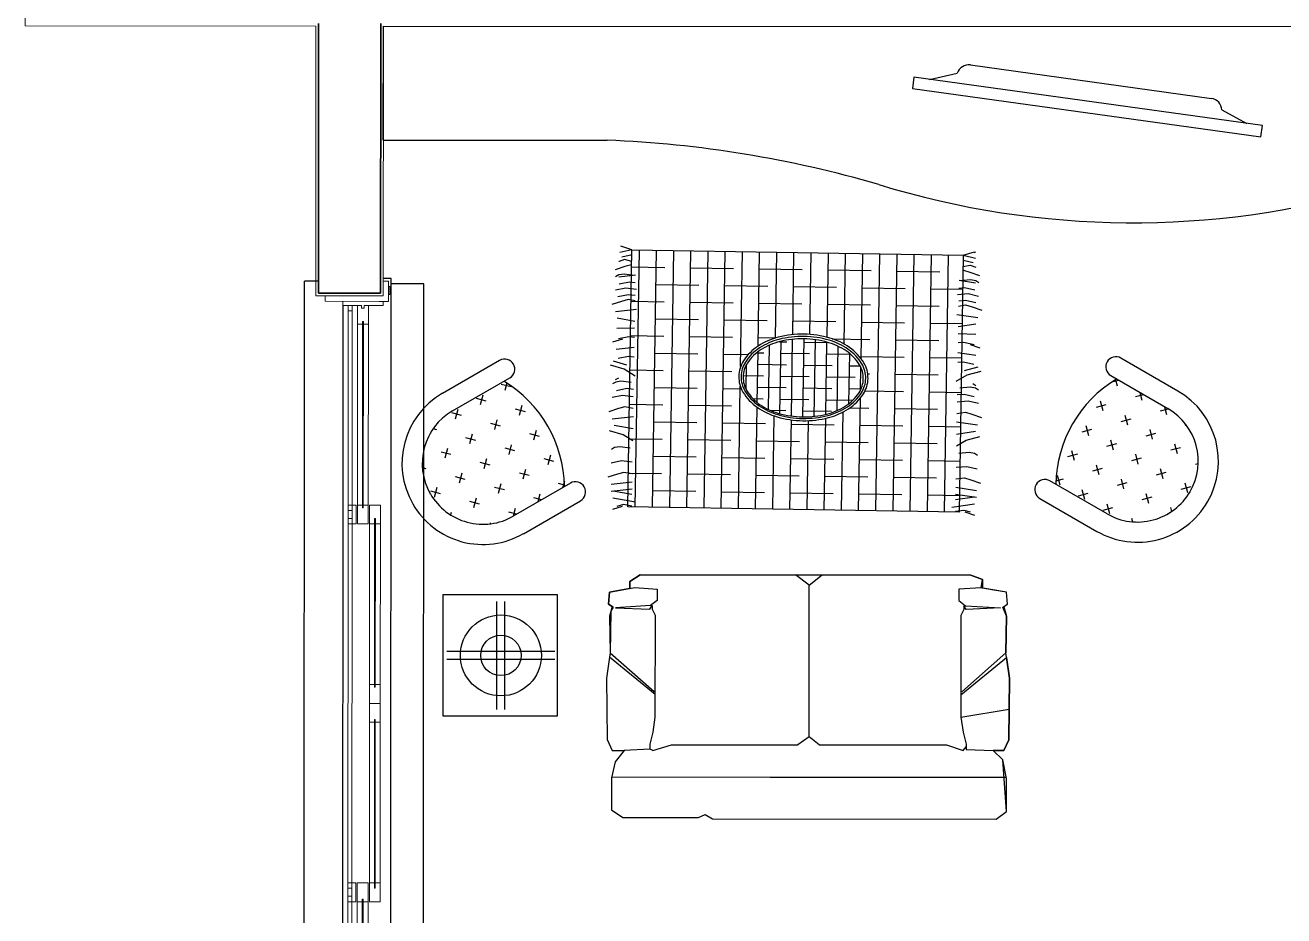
# Model space of a CAD drawing. Header units: millimetres. Extents: x -32319 to 9885, y 990 to 22164.
# Drawn here: x -32277 to -27611, y 6497 to 9798 of the extents above; entities that cross this region are included whole.
import ezdxf

# ---------------------------------------------------------------- set-up
doc = ezdxf.new("R2010")
doc.units = ezdxf.units.MM
doc.layers.add('furniture', color=34, linetype='Continuous')
for name, color, linetype, lineweight in [('plaster', 4, 'Continuous', 13), ('wall', 5, 'Continuous', 35), ('wind', 161, 'Continuous', 5)]:
    doc.layers.add(name, color=color, linetype=linetype, lineweight=lineweight)

msp = doc.modelspace()

# ---------------------------------------------------------------- linework, layer by layer
for p, q in [((-31243.6, 5719.2), (-31242.2, 8849.2)), ((-31190.2, 8849.2), (-31242.2, 8849.2)), ((-30919.9, 8859), (-30949.9, 8859.1)), ((-30921.3, 5710.7), (-30919.9, 8859))]:
    msp.add_line(p, q)
msp.add_lwpolyline([(-31100, 8759.1), (-31101.3, 5809.1)])
at = {"layer": 'furniture'}
for p, q in [((-30949.8, 9371.7), (-30949.2, 9794.1)), ((-30949.2, 9794.1), (-27276.2, 9792.4)), ((-28924.3, 9596.9), (-28821.9, 9620.2)), ((-28773.2, 9650.1), (-27879.9, 9526)), ((-28982.6, 9605), (-28988.3, 9563.5)), ((-27690.7, 9425.5), (-28982.6, 9605)), ((-28988.3, 9563.5), (-27696.5, 9384.1)), ((-27841.1, 9484), (-27749, 9433.6)), ((-27696.5, 9384.1), (-27690.7, 9425.5)), ((-30950, 9371.7), (-30119.2, 9371.3)), ((-30027.9, 8964.7), (-30073, 8955.3)), ((-30027.9, 8964.7), (-30068.7, 8978.2)), ((-30042.9, 8012.4), (-30027.9, 8964.7)), ((-30027.9, 8964.7), (-28799.5, 8945.3)), ((-30015.4, 8011.9), (-30000.3, 8964.3)), ((-29951.7, 8010.9), (-29936.7, 8963.3)), ((-29888, 8009.9), (-29873, 8962.3)), ((-29824.3, 8008.9), (-29809.3, 8961.3)), ((-29760.6, 8007.9), (-29745.6, 8960.3)), ((-29697, 8006.9), (-29681.9, 8959.3)), ((-29625, 8532.3), (-29618.2, 8958.2)), ((-30075.2, 8922.3), (-30075.9, 8922.3)), ((-30054.9, 8928.9), (-30075.2, 8922.3)), ((-30027.4, 8946), (-30065.8, 8938.3)), ((-30028.5, 8922.2), (-30054.9, 8928.9)), ((-29560.1, 8608.2), (-29554.5, 8957.2)), ((-29495.9, 8638.2), (-29490.9, 8956.2)), ((-29432, 8650.9), (-29427.2, 8955.2)), ((-29368.3, 8651.7), (-29363.5, 8954.2)), ((-29304.7, 8641.1), (-29299.8, 8953.2)), ((-29241.4, 8615.7), (-29236.1, 8952.2)), ((-29178.6, 8561.8), (-29172.4, 8951.2)), ((-29123.8, 7997.9), (-29108.7, 8950.2)), ((-29060.1, 7996.9), (-29045, 8949.2)), ((-28996.4, 7995.8), (-28981.4, 8948.2)), ((-28932.7, 7994.8), (-28917.7, 8947.2)), ((-28869, 7993.8), (-28854, 8946.2)), ((-28799.5, 8945.3), (-28814.5, 7993)), ((-28800.6, 8926.7), (-28762.4, 8917.7)), ((-28799.5, 8945.3), (-28758.2, 8957.5)), ((-28799.5, 8945.3), (-28754.7, 8934.4)), ((-28758.2, 8957.5), (-28755.3, 8953.5)), ((-30054, 8902.9), (-30090, 8891.5)), ((-30076.7, 8872.1), (-30088.6, 8865.3)), ((-30014.9, 8871.1), (-30076.8, 8864.1)), ((-30057.1, 8875.3), (-30076.7, 8872.1)), ((-30019.5, 8870.5), (-30057.1, 8875.3)), ((-30030, 8909.3), (-30054, 8902.9)), ((-30028.9, 8902), (-29905.8, 8900.1)), ((-29810.3, 8898.6), (-29651.1, 8896)), ((-29555.5, 8894.5), (-29396.3, 8892)), ((-29300.8, 8890.5), (-29141.6, 8888)), ((-29046, 8886.5), (-28886.8, 8884)), ((-28800.2, 8902.8), (-28773.7, 8908.7)), ((-28799.1, 8889.8), (-28775.3, 8882.7)), ((-28775.3, 8882.7), (-28739.7, 8870.2)), ((-28773.7, 8908.7), (-28753.5, 8901.4)), ((-28753.5, 8901.4), (-28752.9, 8901.4)), ((-30050.9, 8822.9), (-30089.4, 8815.2)), ((-30036.4, 8845), (-30074.9, 8837.2)), ((-30011.3, 8818.1), (-30050.9, 8822.9)), ((-30015.4, 8842.4), (-30036.4, 8845)), ((-29938.7, 8836.9), (-29779.4, 8834.4)), ((-29683.9, 8832.9), (-29524.7, 8830.3)), ((-29429.2, 8828.8), (-29269.9, 8826.3)), ((-29174.4, 8824.8), (-29015.2, 8822.3)), ((-28919.7, 8820.8), (-28801.5, 8818.9)), ((-28815.9, 8823.5), (-28794.7, 8825.3)), ((-28815.4, 8852.2), (-28753.8, 8843.2)), ((-28810.8, 8851.4), (-28773.1, 8855)), ((-28794.7, 8825.3), (-28756.5, 8816.4)), ((-28773.1, 8855), (-28753.6, 8851.2)), ((-28753.6, 8851.2), (-28741.9, 8844.1)), ((-30066.4, 8773.9), (-30102.4, 8762.6)), ((-30041.2, 8798.5), (-30079.7, 8790.7)), ((-30042.4, 8780.4), (-30066.4, 8773.9)), ((-30016.4, 8775.8), (-30042.4, 8780.4)), ((-30016.1, 8795.5), (-30041.2, 8798.5)), ((-30030.9, 8774.6), (-29907.8, 8772.7)), ((-28820.7, 8799.3), (-28780.9, 8802.9)), ((-28816.6, 8776.5), (-28791.4, 8778.7)), ((-28791.4, 8778.7), (-28753.2, 8769.8)), ((-28780.9, 8802.9), (-28742.7, 8793.9)), ((-30010.6, 8744.1), (-30089.1, 8735.1)), ((-29812.3, 8771.2), (-29653.1, 8768.7)), ((-29557.5, 8767.2), (-29398.3, 8764.6)), ((-29302.8, 8763.1), (-29143.6, 8760.6)), ((-29048.1, 8759.1), (-28888.8, 8756.6)), ((-28823.7, 8725.4), (-28745.5, 8713.9)), ((-28816.9, 8756.8), (-28790.8, 8760.6)), ((-28790.8, 8760.6), (-28767, 8753.4)), ((-28767, 8753.4), (-28731.4, 8740.9)), ((-30017.6, 8699.5), (-30082.7, 8711.2)), ((-29940.7, 8709.5), (-29781.5, 8707)), ((-29685.9, 8705.5), (-29526.7, 8703)), ((-29431.2, 8701.5), (-29272, 8698.9)), ((-29176.4, 8697.4), (-29017.2, 8694.9)), ((-28921.7, 8693.4), (-28803.5, 8691.5)), ((-28818.1, 8680.6), (-28752.7, 8690.2)), ((-30063.4, 8634.5), (-30099.4, 8623.1)), ((-30018, 8674.1), (-30083.3, 8673.7)), ((-30039.6, 8642.6), (-30078.1, 8634.9)), ((-30018.5, 8640.1), (-30039.6, 8642.6)), ((-30032.9, 8647.3), (-29909.8, 8645.3)), ((-29814.3, 8643.8), (-29655.1, 8641.3)), ((-29559.6, 8639.8), (-29494.2, 8638.7)), ((-29436.7, 8349.1), (-29432.3, 8633.4)), ((-29394.3, 8345.9), (-29389.8, 8635.3)), ((-29351.8, 8347.9), (-29347.3, 8631.9)), ((-29285.8, 8635.5), (-29145.6, 8633.2)), ((-29050.1, 8631.7), (-28890.8, 8629.2)), ((-28818.5, 8655.1), (-28753.3, 8652.7)), ((-30019.1, 8603.3), (-30086.2, 8595.7)), ((-29563.4, 8399), (-29560.4, 8587.5)), ((-29521.3, 8373.2), (-29517.5, 8612)), ((-29481.3, 8624.5), (-29453.6, 8624.1)), ((-29479.1, 8357.7), (-29474.8, 8626.1)), ((-29389.9, 8623.1), (-29300.3, 8621.7)), ((-29309.2, 8355.4), (-29305, 8623)), ((-29266.5, 8370), (-29262.8, 8607.2)), ((-28819.1, 8621.1), (-28797.9, 8623)), ((-28797.9, 8623), (-28759.7, 8614.1)), ((-28774.4, 8614.1), (-28738.8, 8601.6)), ((-30518.3, 8555.4), (-30730.2, 8433.2)), ((-30046.2, 8537.6), (-30096.4, 8552.5)), ((-30040.8, 8569.8), (-30079.2, 8562)), ((-30019.7, 8567.2), (-30040.8, 8569.8)), ((-29942.7, 8582.1), (-29783.5, 8579.6)), ((-29687.9, 8578.1), (-29596.8, 8576.7)), ((-29605, 8448.4), (-29603.6, 8539.4)), ((-29565.6, 8583.4), (-29539.2, 8583)), ((-29561.1, 8540.9), (-29455, 8539.2)), ((-29475.5, 8582), (-29369.4, 8580.3)), ((-29305.7, 8579.3), (-29217.3, 8577.9)), ((-29223.7, 8395), (-29220.7, 8580.8)), ((-29178.4, 8570.1), (-29019.2, 8567.5)), ((-28923.7, 8566), (-28805.5, 8564.2)), ((-28820.2, 8548.3), (-28799.1, 8550.2)), ((-28819.6, 8584.4), (-28752.9, 8574.6)), ((-28799.1, 8550.2), (-28760.9, 8541.2)), ((-28003.7, 8441.4), (-28215.4, 8563.8)), ((-30056.8, 8522.3), (-30107, 8537.2)), ((-30016.1, 8497.1), (-30056.8, 8522.3)), ((-30034.9, 8519.9), (-29911.8, 8517.9)), ((-29816.3, 8516.4), (-29657.1, 8513.9)), ((-29615.5, 8499.3), (-29540.6, 8498.1)), ((-29476.9, 8497.1), (-29370.7, 8495.4)), ((-29391.3, 8538.2), (-29285.1, 8536.5)), ((-29307, 8494.4), (-29200.9, 8492.7)), ((-29221.5, 8535.5), (-29181.9, 8534.9)), ((-29180.4, 8445.1), (-29179.1, 8529.3)), ((-29153.9, 8506), (-29147.6, 8505.9)), ((-29052.1, 8504.4), (-28892.9, 8501.8)), ((-28826, 8478.3), (-28784.6, 8502.2)), ((-28794.7, 8517.9), (-28744, 8531.1)), ((-28784.6, 8502.2), (-28733.9, 8515.5)), ((-28252.9, 8498.8), (-28041.2, 8376.4)), ((-30692.7, 8368.3), (-30480.9, 8490.4)), ((-30476, 8456.7), (-30512.2, 8466.4)), ((-30491.5, 8471.1), (-30498.9, 8443.5)), ((-30088.1, 8474.6), (-30100.1, 8467.8)), ((-30077.5, 8490), (-30089.5, 8483.2)), ((-30068.5, 8477.8), (-30088.1, 8474.6)), ((-30046.7, 8450.5), (-30085.2, 8442.7)), ((-30031, 8473), (-30068.5, 8477.8)), ((-30021.6, 8447.4), (-30046.7, 8450.5)), ((-29944.7, 8454.8), (-29785.5, 8452.2)), ((-29689.9, 8450.7), (-29622.3, 8449.7)), ((-29633.3, 8005.9), (-29626.1, 8459.5)), ((-29562.5, 8455.9), (-29456.3, 8454.3)), ((-29392.6, 8453.3), (-29286.5, 8451.6)), ((-29222.8, 8450.6), (-29178.2, 8449.9)), ((-28811.9, 8453.8), (-28774.2, 8457.3)), ((-28774.2, 8457.3), (-28754.8, 8453.6)), ((-28764.8, 8469.2), (-28753.1, 8462.1)), ((-28754.8, 8453.6), (-28743, 8446.4)), ((-28248.6, 8475.4), (-28223.8, 8482)), ((-28235.6, 8483.6), (-28229.6, 8461)), ((-30567.9, 8403.7), (-30604.1, 8413.5)), ((-30581.1, 8426.7), (-30590.8, 8390.5)), ((-30062.4, 8425.4), (-30100.9, 8417.7)), ((-30022.7, 8420.6), (-30062.4, 8425.4)), ((-29579.5, 8413.7), (-29541.9, 8413.2)), ((-29478.2, 8412.1), (-29372.1, 8410.5)), ((-29308.4, 8409.5), (-29208.8, 8407.9)), ((-29187.5, 7998.9), (-29180.9, 8415.9)), ((-29163.7, 8442.4), (-29021.2, 8440.2)), ((-28925.7, 8438.7), (-28807.5, 8436.8)), ((-28822.1, 8428.5), (-28796.9, 8430.7)), ((-28821.8, 8401.7), (-28782, 8405.2)), ((-28796.9, 8430.7), (-28758.7, 8421.8)), ((-28782, 8405.2), (-28743.8, 8396.3)), ((-28292.4, 8405.4), (-28282.7, 8369.2)), ((-28160.7, 8421.2), (-28132, 8428.9)), ((-28145.4, 8436.7), (-28137.8, 8408)), ((-30659.7, 8350.7), (-30696, 8360.5)), ((-30673, 8373.7), (-30682.7, 8337.5)), ((-30423, 8364.8), (-30459.2, 8374.6)), ((-30436.2, 8387.8), (-30446, 8351.6)), ((-30077.8, 8376.5), (-30113.8, 8365.1)), ((-30053.9, 8382.9), (-30077.8, 8376.5)), ((-30022.7, 8377.4), (-30053.9, 8382.9)), ((-30036.9, 8392.5), (-29913.9, 8390.6)), ((-29818.3, 8389.1), (-29659.1, 8386.5)), ((-29569.6, 8004.9), (-29563.6, 8381.6)), ((-29514.9, 8370.3), (-29457.7, 8369.4)), ((-29394, 8368.3), (-29287.8, 8366.7)), ((-29251.2, 7999.9), (-29245.4, 8364)), ((-29219.4, 8379.6), (-29149.6, 8378.5)), ((-29054.1, 8377), (-28894.9, 8374.5)), ((-28823.2, 8358.5), (-28791.9, 8363)), ((-28791.9, 8363), (-28768.1, 8355.8)), ((-28768.1, 8355.8), (-28732.5, 8343.3)), ((-28305.6, 8382.5), (-28269.4, 8392.2)), ((-28200.5, 8352.3), (-28190.8, 8316.1)), ((-28068.9, 8368.2), (-28040.1, 8375.8)), ((-28053.6, 8383.6), (-28045.9, 8354.9)), ((-30514.9, 8311.9), (-30551.1, 8321.6)), ((-30528.1, 8334.8), (-30537.8, 8298.6)), ((-30022.1, 8346.6), (-30100.6, 8337.7)), ((-30023.9, 8301.1), (-30094.2, 8313.7)), ((-29946.7, 8327.4), (-29787.5, 8324.9)), ((-29692, 8323.4), (-29532.7, 8320.8)), ((-29505.9, 8003.9), (-29500.4, 8349.6)), ((-29442.2, 8002.9), (-29437, 8334.9)), ((-29437.2, 8319.3), (-29278, 8316.8)), ((-29378.5, 8001.9), (-29373.3, 8332)), ((-29314.8, 8000.9), (-29309.5, 8340.7)), ((-29182.5, 8315.3), (-29023.3, 8312.8)), ((-28927.7, 8311.3), (-28809.5, 8309.4)), ((-28824.8, 8327.7), (-28746.6, 8316.3)), ((-28345.4, 8313.6), (-28335.7, 8277.4)), ((-28213.8, 8329.4), (-28177.6, 8339.1)), ((-27977.1, 8315.1), (-27973.4, 8316.1)), ((-30773.4, 8288.8), (-30774.6, 8284.5)), ((-30751.6, 8297.7), (-30765.3, 8301.4)), ((-30606.7, 8258.9), (-30643, 8268.6)), ((-30620, 8281.8), (-30629.7, 8245.6)), ((-30370, 8273), (-30406.2, 8282.7)), ((-30383.2, 8295.9), (-30393, 8259.7)), ((-30060.6, 8279.6), (-30110.8, 8294.5)), ((-30024.6, 8257.3), (-30060.6, 8279.6)), ((-30039, 8265.1), (-29915.9, 8263.2)), ((-29820.3, 8261.7), (-29661.1, 8259.2)), ((-28825.1, 8238.3), (-28788.4, 8259.5)), ((-28824.4, 8282.2), (-28753.8, 8292.5)), ((-28788.4, 8259.5), (-28737.7, 8272.8)), ((-28358.7, 8290.6), (-28322.5, 8300.3)), ((-28253.6, 8260.5), (-28243.9, 8224.3)), ((-28122, 8276.3), (-28085.7, 8286)), ((-28108.7, 8299.3), (-28099, 8263)), ((-30698.6, 8205.9), (-30734.8, 8215.6)), ((-30711.9, 8228.8), (-30721.6, 8192.6)), ((-30461.9, 8220), (-30498.1, 8229.7)), ((-30475.1, 8242.9), (-30484.8, 8206.7)), ((-30091.9, 8232), (-30103.9, 8225.2)), ((-30072.4, 8235.1), (-30091.9, 8232)), ((-30034.8, 8230.4), (-30072.4, 8235.1)), ((-29565.6, 8257.7), (-29406.4, 8255.1)), ((-29310.8, 8253.6), (-29151.6, 8251.1)), ((-29056.1, 8249.6), (-28896.9, 8247.1)), ((-28815.8, 8211.1), (-28778.1, 8214.7)), ((-28778.1, 8214.7), (-28758.6, 8210.9)), ((-28398.5, 8221.8), (-28388.8, 8185.5)), ((-28266.9, 8237.6), (-28230.6, 8247.2)), ((-28030.1, 8223.2), (-27993.9, 8232.9)), ((-28016.9, 8246.2), (-28007.2, 8210)), ((-30803.7, 8175.8), (-30805.3, 8170.1)), ((-30553.7, 8167), (-30590, 8176.7)), ((-30567, 8190), (-30576.7, 8153.7)), ((-30317, 8181.1), (-30353.2, 8190.8)), ((-30330.2, 8204.1), (-30340, 8167.8)), ((-30066.2, 8182.8), (-30104.7, 8175)), ((-30026.6, 8178), (-30066.2, 8182.8)), ((-29948.7, 8200), (-29789.5, 8197.5)), ((-29694, 8196), (-29534.8, 8193.5)), ((-29439.2, 8192), (-29280, 8189.4)), ((-29184.5, 8187.9), (-29025.3, 8185.4)), ((-28929.7, 8183.9), (-28811.5, 8182)), ((-28758.6, 8210.9), (-28746.9, 8203.7)), ((-28411.8, 8198.8), (-28375.5, 8208.5)), ((-28306.7, 8168.7), (-28297, 8132.5)), ((-28175, 8184.5), (-28138.8, 8194.2)), ((-28161.8, 8207.4), (-28152.1, 8171.2)), ((-27938.3, 8170.2), (-27929, 8172.7)), ((-30790.5, 8152.9), (-30804.7, 8156.7)), ((-30645.6, 8114), (-30681.8, 8123.7)), ((-30658.9, 8137), (-30668.6, 8100.7)), ((-30408.9, 8128.1), (-30445.1, 8137.8)), ((-30422.1, 8151.1), (-30431.8, 8114.8)), ((-30081.7, 8133.8), (-30117.6, 8122.4)), ((-30057.7, 8140.2), (-30081.7, 8133.8)), ((-30026.5, 8134.7), (-30057.7, 8140.2)), ((-30041, 8137.8), (-29917.9, 8135.8)), ((-29822.4, 8134.3), (-29663.1, 8131.8)), ((-29567.6, 8130.3), (-29408.4, 8127.8)), ((-29312.9, 8126.3), (-29153.6, 8123.7)), ((-29058.1, 8122.2), (-28898.9, 8119.7)), ((-28827, 8115.8), (-28795.7, 8120.3)), ((-28825.7, 8159), (-28785.9, 8162.5)), ((-28795.7, 8120.3), (-28772, 8113.1)), ((-28785.9, 8162.5), (-28747.6, 8153.6)), ((-28451.6, 8129.9), (-28441.9, 8093.7)), ((-28319.9, 8145.7), (-28283.7, 8155.4)), ((-28083.2, 8131.4), (-28047, 8141.1)), ((-28069.9, 8154.4), (-28060.2, 8118.1)), ((-30750.8, 8084), (-30760.5, 8047.7)), ((-30500.8, 8075.1), (-30537, 8084.8)), ((-30514, 8098.1), (-30523.7, 8061.9)), ((-30255.8, 8100.3), (-30467.7, 7978.1)), ((-30277.6, 8092.9), (-30300.2, 8098.9)), ((-30278.3, 8108.2), (-30285, 8083.4)), ((-30027.4, 8078), (-30104.8, 8069.2)), ((-30027, 8103.8), (-30104.4, 8095)), ((-29950.7, 8072.6), (-29791.5, 8070.1)), ((-28827.5, 8084.9), (-28750.4, 8073.6)), ((-28772, 8113.1), (-28736.4, 8100.6)), ((-28266.6, 7986.5), (-28478.3, 8108.8)), ((-28456.2, 8109.3), (-28428.6, 8116.7)), ((-28359.7, 8076.9), (-28350.1, 8040.6)), ((-28228.1, 8092.7), (-28191.9, 8102.3)), ((-28214.8, 8115.6), (-28205.1, 8079.4)), ((-27991.4, 8078.3), (-27955.1, 8088)), ((-27978.1, 8101.3), (-27968.4, 8065.1)), ((-30775, 8060.6), (-30775.2, 8060.9)), ((-30737.5, 8061), (-30773.7, 8070.7)), ((-30592.6, 8022.1), (-30628.9, 8031.8)), ((-30605.9, 8045.1), (-30615.6, 8008.9)), ((-30430.2, 7913.1), (-30218.4, 8035.3)), ((-30363.4, 8038.2), (-30392.1, 8045.9)), ((-30369.1, 8059.2), (-30376.8, 8030.5)), ((-30015.1, 8030.3), (-30098.4, 8045.2)), ((-30027.7, 8058.4), (-30098, 8071)), ((-29696, 8068.6), (-29536.8, 8066.1)), ((-29441.2, 8064.6), (-29282, 8062.1)), ((-29186.5, 8060.6), (-29027.3, 8058)), ((-28931.7, 8056.5), (-28813.5, 8054.7)), ((-28828.3, 8039.5), (-28757.6, 8049.9)), ((-28827.9, 8059.1), (-28750.8, 8047.8)), ((-28515.9, 8043.9), (-28304.1, 7921.5)), ((-28373, 8053.9), (-28336.8, 8063.6)), ((-28136.3, 8039.6), (-28100, 8049.3)), ((-28123, 8062.5), (-28113.3, 8026.3)), ((-27959, 8069.1), (-27959.2, 8068.7)), ((-27894.3, 8031.1), (-27894, 8031.5)), ((-30840.2, 8023.5), (-30840, 8023.1)), ((-30697.8, 7992.1), (-30700.3, 7982.8)), ((-30455.2, 7985.2), (-30484, 7992.9)), ((-30461, 8006.2), (-30468.7, 7977.5)), ((-30064, 8013.9), (-30100, 8002.6)), ((-30059.6, 8020.7), (-30083.6, 8014.3)), ((-30028.4, 8015.2), (-30059.6, 8020.7)), ((-28814.5, 7993), (-30042.9, 8012.4)), ((-28841.7, 8011.7), (-28758, 8024)), ((-28828.9, 7996.2), (-28797.6, 8000.7)), ((-28797.6, 8000.7), (-28773.9, 7993.6)), ((-28793.4, 7993.9), (-28757.8, 7981.4)), ((-28281.2, 8000.8), (-28245, 8010.5)), ((-28267.9, 8023.8), (-28258.2, 7987.6)), ((-28044.4, 7986.5), (-28038.7, 7988)), ((-28031.2, 8009.5), (-28027.4, 7995.3)), ((-30552.9, 7953.2), (-30553.9, 7949.5)), ((-28176.1, 7970.7), (-28172.4, 7957)), ((-28157.4, 7956.3), (-28153.1, 7957.4)), ((-30035.5, 7735.3), (-29997.6, 7760.3)), ((-29997.6, 7760.3), (-30035.5, 7735.3)), ((-29997.6, 7760.3), (-28772.2, 7759.7)), ((-28772.2, 7759.7), (-29997.6, 7760.3)), ((-29371.1, 7721.9), (-29421.1, 7760)), ((-29371.1, 7721.9), (-29323.3, 7760)), ((-28772.2, 7759.7), (-28727.8, 7743.1)), ((-28727.8, 7743.1), (-28772.2, 7759.7)), ((-30111.5, 7696.5), (-30017.1, 7713.1)), ((-30035.5, 7709.9), (-30111.5, 7696.5)), ((-30035.5, 7709.9), (-30035.5, 7735.3)), ((-30035.5, 7735.3), (-30035.5, 7709.9)), ((-30017.1, 7713.1), (-29933.8, 7707.6)), ((-29933.8, 7707.6), (-29933.8, 7666)), ((-29371.3, 7160.3), (-29371.1, 7721.9)), ((-28733.2, 7712.6), (-28816.5, 7707.1)), ((-28816.5, 7707.1), (-28816.5, 7665.5)), ((-28733.2, 7712.6), (-28727.8, 7743.1)), ((-28638.9, 7695.9), (-28733.2, 7712.6)), ((-28727.8, 7743.1), (-28727.8, 7709.3)), ((-28727.8, 7711.6), (-28727.8, 7743.1)), ((-28686.1, 7704.2), (-28727.8, 7711.6)), ((-28638.9, 7695.9), (-28686.1, 7704.2)), ((-30528.7, 7262), (-30528.5, 7662)), ((-30498.7, 7261.9), (-30498.5, 7661.9)), ((-30114.2, 7652.2), (-30111.5, 7696.5)), ((-30111.5, 7696.5), (-30114.2, 7652.2)), ((-30097.6, 7641.1), (-30114.2, 7652.2)), ((-30114.2, 7652.2), (-30097.6, 7641.1)), ((-29933.8, 7666), (-29958.8, 7646.6)), ((-28816.5, 7665.5), (-28791.5, 7646)), ((-28636.1, 7651.5), (-28638.9, 7695.9)), ((-28636.1, 7651.5), (-28638.9, 7695.9)), ((-30100.7, 7643.1), (-30111.5, 7607.8)), ((-30111.5, 7607.8), (-30108.8, 7471.9)), ((-30106.1, 7625.5), (-30108.8, 7471.9)), ((-30097.6, 7641.1), (-30106.1, 7625.5)), ((-29958.8, 7646.6), (-30089.3, 7638.3)), ((-30089.3, 7638.3), (-29961.6, 7632.7)), ((-29961.6, 7632.7), (-29953.3, 7646.6)), ((-29953.3, 7646.6), (-29953.3, 7632.7)), ((-29953.3, 7632.7), (-29942.2, 7610.5)), ((-29942.2, 7610.5), (-29942.4, 7233.3)), ((-28808.2, 7610), (-28808.4, 7232.8)), ((-28797.1, 7632.2), (-28808.2, 7610)), ((-28797.1, 7646), (-28797.1, 7632.2)), ((-28788.8, 7632.2), (-28797.1, 7646)), ((-28791.5, 7646), (-28661.1, 7637.7)), ((-28661.1, 7637.7), (-28788.8, 7632.2)), ((-28652.8, 7640.4), (-28636.1, 7651.5)), ((-28652.8, 7640.4), (-28636.1, 7651.5)), ((-28638.9, 7607.1), (-28652.8, 7640.4)), ((-28649.7, 7642.5), (-28638.9, 7607.1)), ((-28638.9, 7607.1), (-28641.8, 7471.3)), ((-28641.8, 7471.3), (-28638.9, 7607.1)), ((-30313.6, 7476.9), (-30713.6, 7477)), ((-30108.8, 7471.9), (-30111.6, 7455.3)), ((-30108.8, 7471.9), (-29945.1, 7327.6)), ((-28641.8, 7471.3), (-28805.6, 7327.1)), ((-28639, 7454.6), (-28641.8, 7471.3)), ((-30313.6, 7446.9), (-30713.6, 7447)), ((-30111.6, 7455.3), (-30122.7, 7377.6)), ((-30111.6, 7455.3), (-30122.7, 7377.6)), ((-29942.3, 7316.5), (-30111.6, 7455.3)), ((-28808.3, 7316), (-28639, 7454.6)), ((-28639, 7454.6), (-28627.9, 7377)), ((-28627.9, 7377), (-28639, 7454.6)), ((-30122.7, 7377.6), (-30120, 7150.2)), ((-30122.7, 7377.6), (-30120, 7150.2)), ((-28627.9, 7377), (-28630.8, 7149.5)), ((-28630.8, 7149.5), (-28627.9, 7377)), ((-29942.4, 7233.3), (-29950.7, 7177.9)), ((-28808.4, 7232.8), (-28629.4, 7263.3)), ((-28808.4, 7232.8), (-28800.1, 7177.4)), ((-30120, 7150.2), (-30100.9, 7109.9)), ((-30120, 7150.2), (-30100.9, 7109.9)), ((-29950.7, 7177.9), (-29961.8, 7133.5)), ((-29371.3, 7160.3), (-29413.4, 7130.5)), ((-29333.8, 7130.4), (-29371.3, 7160.3)), ((-28800.1, 7177.4), (-28789, 7133)), ((-28630.8, 7149.5), (-28649.9, 7109.3)), ((-28649.9, 7109.3), (-28630.8, 7149.5)), ((-30100.9, 7109.9), (-30056.2, 7109.9)), ((-30100.9, 7109.9), (-30056.2, 7109.9)), ((-30056.2, 7109.9), (-30089.5, 7067)), ((-30056.2, 7109.9), (-30089.5, 7067)), ((-29961.8, 7114.1), (-30056.2, 7109.9)), ((-29961.8, 7133.5), (-29961.8, 7114.1)), ((-29950.9, 7109.9), (-29961.8, 7114.1)), ((-29950.9, 7109.9), (-29881.3, 7130.7)), ((-29881.3, 7130.7), (-29413.4, 7130.5)), ((-29333.8, 7130.4), (-28861.3, 7130.2)), ((-28861.3, 7130.2), (-28799.9, 7109.4)), ((-28799.9, 7109.4), (-28789, 7123.3)), ((-28789, 7133), (-28789, 7113.6)), ((-28789, 7113.6), (-28689.3, 7109.3)), ((-28653.2, 7074.7), (-28689.3, 7109.3)), ((-28689.3, 7109.3), (-28649.9, 7109.3)), ((-28653.2, 7074.7), (-28689.3, 7109.3)), ((-28649.9, 7109.3), (-28689.3, 7109.3)), ((-30089.5, 7067), (-30103.4, 7008.8)), ((-30089.5, 7067), (-30103.4, 7008.8)), ((-28639.3, 7005.3), (-28653.2, 7074.7)), ((-28639.4, 6883.3), (-28653.2, 7074.7)), ((-30103.4, 7008.8), (-30103.5, 6889.5)), ((-30103.4, 7008.8), (-30103.5, 6889.5)), ((-30102.8, 7011.5), (-29515, 7011.3)), ((-29515, 7011.3), (-28640.4, 7010.9)), ((-28639.4, 6883.3), (-28639.3, 7005.3)), ((-30103.5, 6889.5), (-30061.9, 6861.7)), ((-30103.5, 6889.5), (-30061.9, 6861.7)), ((-30061.9, 6861.7), (-29781.5, 6861.6)), ((-30061.9, 6861.7), (-29781.5, 6861.6)), ((-29781.5, 6861.6), (-29756.6, 6872.7)), ((-29781.5, 6861.6), (-29756.6, 6872.7)), ((-29756.6, 6872.7), (-29728.8, 6856.1)), ((-29756.6, 6872.7), (-29728.8, 6856.1)), ((-28678.3, 6855.6), (-28639.4, 6883.3)), ((-28678.3, 6855.6), (-28639.4, 6883.3)), ((-29728.8, 6856.1), (-28678.3, 6855.6)), ((-29728.8, 6856.1), (-28678.3, 6855.6))]:
    msp.add_line(p, q, dxfattribs=at)
at = {"layer": 'furniture', "ltscale": 0.3}
for p, q in [((-30799.9, 8839), (-30919.9, 8839)), ((-30801.3, 5730.7), (-30799.9, 8839))]:
    msp.add_line(p, q, dxfattribs=at)
at = {"layer": 'furniture'}
msp.add_lwpolyline([(-30305.5, 7236.6), (-30728.1, 7236.8), (-30727.9, 7687.8), (-30305.3, 7687.6)], close=True, dxfattribs=at)
for radius in [150, 75]:
    msp.add_circle((-30513.6, 7462), radius, dxfattribs=at)
for centre, radius, start, end in [((-28779.4, 9605.5), 45, 82.0923, 160.9802), ((-27886, 9481.5), 45, 3.2044, 82.0923), ((-30292.5, 5150), 4225, 73.7885, 87.649), ((-28170.3, 12274.3), 3209, 252.9171, 286.1725), ((-29420.6, 8393.4), 256.1, 104.6123, 122.9294), ((-29420.6, 8393.4), 247.7, 104.6123, 122.9294), ((-29395.4, 8296.7), 356, 89.0948, 104.6123), ((-29395.4, 8296.7), 347.6, 89.0948, 104.6123), ((-29396, 8293.3), 342, 89.0948, 104.1504), ((-29396, 8293.3), 342, 74.0391, 89.0948), ((-29395.4, 8296.7), 347.6, 73.5772, 89.0948), ((-29395.4, 8296.7), 356, 73.5772, 89.0948), ((-29367.1, 8392.6), 256.1, 55.2601, 73.5772), ((-29460.4, 8454.9), 182.9, 122.9294, 147.3813), ((-29460.4, 8454.9), 174.4, 122.9294, 147.3813), ((-29459.5, 8453), 168.1, 122.0946, 146.5635), ((-29420.6, 8390.9), 241.4, 104.1504, 122.0946), ((-29368.3, 8390.1), 241.4, 56.095, 74.0391), ((-29367.1, 8392.6), 247.7, 55.2601, 73.5772), ((-29327.5, 8450.9), 168.1, 31.626, 56.095), ((-29325.4, 8452.8), 174.4, 30.8082, 55.2601), ((-29325.4, 8452.8), 182.9, 30.8082, 55.2601), ((-30499.6, 8522.9), 37.5, 299.9748, 119.9748), ((-29521.9, 8494.3), 109.9, 147.3813, 179.0948), ((-29521.9, 8494.3), 101.4, 147.3813, 179.0948), ((-29519.5, 8492.6), 96.2, 146.5635, 179.0948), ((-29266.3, 8488.6), 96.2, 359.0948, 31.626), ((-29262.6, 8490.2), 101.4, 359.0948, 30.8082), ((-29262.6, 8490.2), 109.9, 359.0948, 30.8082), ((-28234.2, 8531.3), 37.5, 59.9748, 239.9748), ((-29521.9, 8494.3), 109.9, 179.0948, 210.8082), ((-29521.9, 8494.3), 101.4, 179.0948, 210.8082), ((-29519.5, 8492.6), 96.2, 179.0948, 211.626), ((-30743.5, 8079), 466.1, 1.0782, 58.8713), ((-29266.3, 8488.6), 96.2, 326.5635, 359.0948), ((-29262.6, 8490.2), 101.4, 327.3813, 359.0948), ((-29262.6, 8490.2), 109.9, 327.3813, 359.0948), ((-27990.7, 8087.1), 466.1, 121.0782, 178.8713), ((-30580.3, 8173.4), 300, 119.9748, 209.9748), ((-29459.2, 8531.7), 182.9, 210.8082, 235.2601), ((-29459.2, 8531.7), 174.4, 210.8082, 235.2601), ((-29458.3, 8530.3), 168.1, 211.626, 236.095), ((-29326.3, 8528.2), 168.1, 302.0946, 326.5635), ((-29324.1, 8529.5), 174.4, 302.9294, 327.3813), ((-29324.1, 8529.5), 182.9, 302.9294, 327.3813), ((-28153.8, 8181.6), 300, 329.9748, 59.9748), ((-30580.3, 8173.4), 225, 119.9748, 209.9748), ((-29417.4, 8591.9), 256.1, 235.2601, 253.5772), ((-29417.4, 8591.9), 247.7, 235.2601, 253.5772), ((-29417.5, 8591.1), 241.4, 236.095, 254.0391), ((-29389.2, 8687.7), 347.6, 253.5772, 269.0948), ((-29389.8, 8687.8), 342, 254.0391, 269.0948), ((-29389.8, 8687.8), 342, 269.0948, 284.1504), ((-29365.2, 8590.2), 241.4, 284.1504, 302.0946), ((-29364, 8591), 247.7, 284.6123, 302.9294), ((-29364, 8591), 256.1, 284.6123, 302.9294), ((-28153.8, 8181.6), 225, 329.9748, 59.9748), ((-29389.2, 8687.7), 356, 253.5772, 269.0948), ((-29389.2, 8687.7), 356, 269.0948, 284.6123), ((-29389.2, 8687.7), 347.6, 269.0948, 284.6123), ((-30237.1, 8067.8), 37.5, 299.9748, 119.9748), ((-28497.1, 8076.4), 37.5, 59.9748, 239.9748), ((-30580.1, 8173), 225, 209.9748, 299.9748), ((-28154, 8181.3), 300, 239.9748, 329.9748), ((-28154, 8181.3), 225, 239.9748, 329.9748), ((-30580.1, 8173), 300, 209.9748, 299.9748)]:
    msp.add_arc(centre, radius, start, end, dxfattribs=at)
at = {"layer": 'plaster'}
for p, q in [((-32276.6, 10794.6), (-32277.1, 9794.6)), ((-32277.1, 9794.6), (-31199.7, 9794.2)), ((-31200.1, 8794.2), (-31199.7, 9794.2)), ((-30949.2, 9794.1), (-30950, 8794.1)), ((-30949.2, 9794.1), (-27091.9, 9792.4)), ((-30950, 8794.1), (-31200.1, 8794.2))]:
    msp.add_line(p, q, dxfattribs=at)
at = {"layer": 'wall'}
for p, q in [((-31190.1, 8804.2), (-31189.7, 9804.2)), ((-30959.1, 9804.1), (-30960, 8804.1)), ((-30960, 8804.1), (-31190.1, 8804.2))]:
    msp.add_line(p, q, dxfattribs=at)
at = {"layer": 'wind', "color": 250}
for p, q in [((-31100, 8759.1), (-31100, 8774.1)), ((-30950, 8774.1), (-30950, 8759.1)), ((-31030, 8759.1), (-31100, 8759.1)), ((-31045, 8759.1), (-31030, 8759.1)), ((-31030, 8749.1), (-31030, 8759.1)), ((-31030, 8759.1), (-31030, 8749.1)), ((-31020, 8749.1), (-31030, 8749.1)), ((-31030, 8749.1), (-31020, 8749.1)), ((-30950, 8759.1), (-31020, 8759.1)), ((-31020, 8759.1), (-31020, 8749.1)), ((-31020, 8759.1), (-31005, 8759.1)), ((-31020, 8749.1), (-31020, 8759.1)), ((-30960.3, 8019), (-31000.3, 8019.1)), ((-31065.3, 7969.1), (-31080.3, 7969.1)), ((-31005.3, 7949.1), (-31045.3, 7949.1)), ((-30981.8, 7949), (-31000.3, 7949.1)), ((-30960.3, 7949), (-30978.8, 7949)), ((-30960.6, 7284), (-31000.6, 7284.1)), ((-30960.6, 7284), (-31000.6, 7284.1)), ((-31065.9, 6619.1), (-31080.9, 6619.1)), ((-31080.9, 6599.1), (-31065.9, 6599.1)), ((-31080.9, 6599.1), (-31080.9, 6569.1)), ((-31005.9, 6619.1), (-31045.9, 6619.1)), ((-30982.4, 6619), (-31000.9, 6619.1)), ((-30960.9, 6619), (-30979.4, 6619)), ((-30960.9, 6549), (-31000.9, 6549.1))]:
    msp.add_line(p, q, dxfattribs=at)
at = {"layer": 'wind'}
for p, q in [((-31045.3, 7949.1), (-31045, 8759.1)), ((-31005, 8759.1), (-31005.3, 7949.1)), ((-31000.3, 8019.1), (-31000.6, 7284.1)), ((-30960.6, 7284), (-30960.3, 8019)), ((-31080.3, 7969.1), (-31080.9, 6599.1)), ((-31065.9, 6599.1), (-31065.3, 7969.1)), ((-30981.8, 7969), (-30982.1, 7354)), ((-30978.8, 7969), (-30981.8, 7969)), ((-30981.8, 7959), (-30981.8, 7949)), ((-30978.8, 7969), (-30979.1, 7354)), ((-30978.8, 7949), (-30978.8, 7959)), ((-31000.9, 6549.1), (-31000.6, 7284.1)), ((-30960.6, 7284), (-30960.9, 6549)), ((-30982.4, 6599), (-30982.2, 7214)), ((-30979.4, 6599), (-30979.2, 7214)), ((-31045.9, 6619.1), (-31046.3, 5809)), ((-31006.3, 5809), (-31005.9, 6619.1)), ((-30982.4, 6609), (-30982.4, 6619)), ((-30979.4, 6599), (-30982.4, 6599)), ((-30979.4, 6619), (-30979.4, 6609))]:
    msp.add_line(p, q, dxfattribs=at)
at = {"layer": 'wind', "color": 250}
for points in [[(-31165, 8794.1), (-31100, 8794.1), (-30950, 8794.1), (-30949.9, 8849.1), (-30929.9, 8849.1), (-30929.9, 8834.1), (-30930, 8774.1), (-30950, 8774.1), (-30965, 8774.1), (-31165, 8774.2)], [(-31045, 8759.1), (-31030, 8759.1), (-31030, 8749.1), (-31020, 8749.1), (-31020, 8759.1), (-31005, 8759.1), (-31005, 8689.1), (-31023.5, 8689.1), (-31023.5, 8699.1), (-31026.5, 8699.1), (-31026.5, 8689.1), (-31045, 8689.1)], [(-31050.3, 8019.1), (-31065.3, 8019.1), (-31065.3, 7949.1), (-31050.3, 7949.1)], [(-31045.3, 8019.1), (-31026.8, 8019.1), (-31026.8, 8009.1), (-31023.8, 8009.1), (-31023.8, 8019.1), (-31005.3, 8019.1), (-31005.3, 7949.1), (-31045.3, 7949.1)], [(-31000.3, 8019.1), (-30960.3, 8019), (-30960.3, 7949), (-30978.8, 7949), (-30978.8, 7959), (-30978.8, 7969), (-30981.8, 7969), (-30981.8, 7949), (-31000.3, 7949.1)], [(-31000.6, 7354.1), (-30982.1, 7354), (-30982.1, 7344), (-30979.1, 7344), (-30979.1, 7354), (-30960.6, 7354), (-30960.6, 7284), (-31000.6, 7284.1)], [(-31000.6, 7284.1), (-30960.6, 7284), (-30960.7, 7214), (-30979.2, 7214), (-30979.2, 7224), (-30982.2, 7224), (-30982.2, 7214), (-31000.7, 7214.1)], [(-31050.9, 6619.1), (-31065.9, 6619.1), (-31065.9, 6549.1), (-31050.9, 6549.1)], [(-31045.9, 6619.1), (-31005.9, 6619.1), (-31005.9, 6549.1), (-31024.4, 6549.1), (-31024.4, 6559.1), (-31027.4, 6559.1), (-31027.4, 6549.1), (-31045.9, 6549.1)], [(-31000.9, 6619.1), (-30982.4, 6619), (-30982.4, 6599), (-30979.4, 6599), (-30979.4, 6619), (-30960.9, 6619), (-30960.9, 6549), (-31000.9, 6549.1)]]:
    msp.add_lwpolyline(points, close=True, dxfattribs=at)
at = {"layer": 'wind'}
for points in [[(-30930, 8799.1), (-30925, 8799), (-30924.9, 8829), (-30929.9, 8829.1)], [(-31026.5, 8689.1), (-31026.8, 8009.1)], [(-31023.5, 8689.1), (-31023.5, 8699.1), (-31026.5, 8699.1), (-31026.5, 8689.1)], [(-31023.5, 8689.1), (-31023.8, 8009.1)], [(-31023.8, 8019.1), (-31023.8, 8009.1), (-31026.8, 8009.1), (-31026.8, 8019.1)], [(-30979.1, 7354), (-30979.1, 7344), (-30982.1, 7344), (-30982.1, 7354)], [(-30979.2, 7214), (-30979.2, 7224), (-30982.2, 7224), (-30982.2, 7214)], [(-31027.7, 5879), (-31027.4, 6559.1)], [(-31024.4, 6549.1), (-31024.4, 6559.1), (-31027.4, 6559.1), (-31027.4, 6549.1)], [(-31024.7, 5879), (-31024.4, 6559.1)]]:
    msp.add_lwpolyline(points, dxfattribs=at)
for points in [[(-31065.3, 7999.1), (-31065, 8759.1), (-31080, 8759.1), (-31080.3, 7999.1)], [(-31066.3, 5809.1), (-31065.9, 6569.1), (-31080.9, 6569.1), (-31081.3, 5809.1)]]:
    msp.add_lwpolyline(points, close=True, dxfattribs=at)
at = {"layer": 'wind', "color": 250}
for points in [[(-31080, 8739.1), (-31065, 8739.1)], [(-31045, 8689.1), (-31026.5, 8689.1)], [(-31023.5, 8689.1), (-31005, 8689.1)], [(-31065.3, 8019.1), (-31065.3, 7999.1), (-31080.3, 7999.1), (-31080.3, 7969.1), (-31065.3, 7969.1)], [(-31065.3, 8019.1), (-31080.3, 8019.1)], [(-31026.8, 8019.1), (-31045.3, 8019.1)], [(-31005.3, 8019.1), (-31023.8, 8019.1)], [(-31080.3, 7949.1), (-31065.3, 7949.1)], [(-31000.6, 7354.1), (-30982.1, 7354)], [(-30979.1, 7354), (-30960.6, 7354)], [(-31000.7, 7214.1), (-30982.2, 7214)], [(-30979.2, 7214), (-30960.7, 7214)], [(-31080.9, 6549.1), (-31065.9, 6549.1)], [(-31027.4, 6549.1), (-31045.9, 6549.1)], [(-31005.9, 6549.1), (-31024.4, 6549.1)]]:
    msp.add_lwpolyline(points, dxfattribs=at)

doc.saveas('drawing.dxf')
